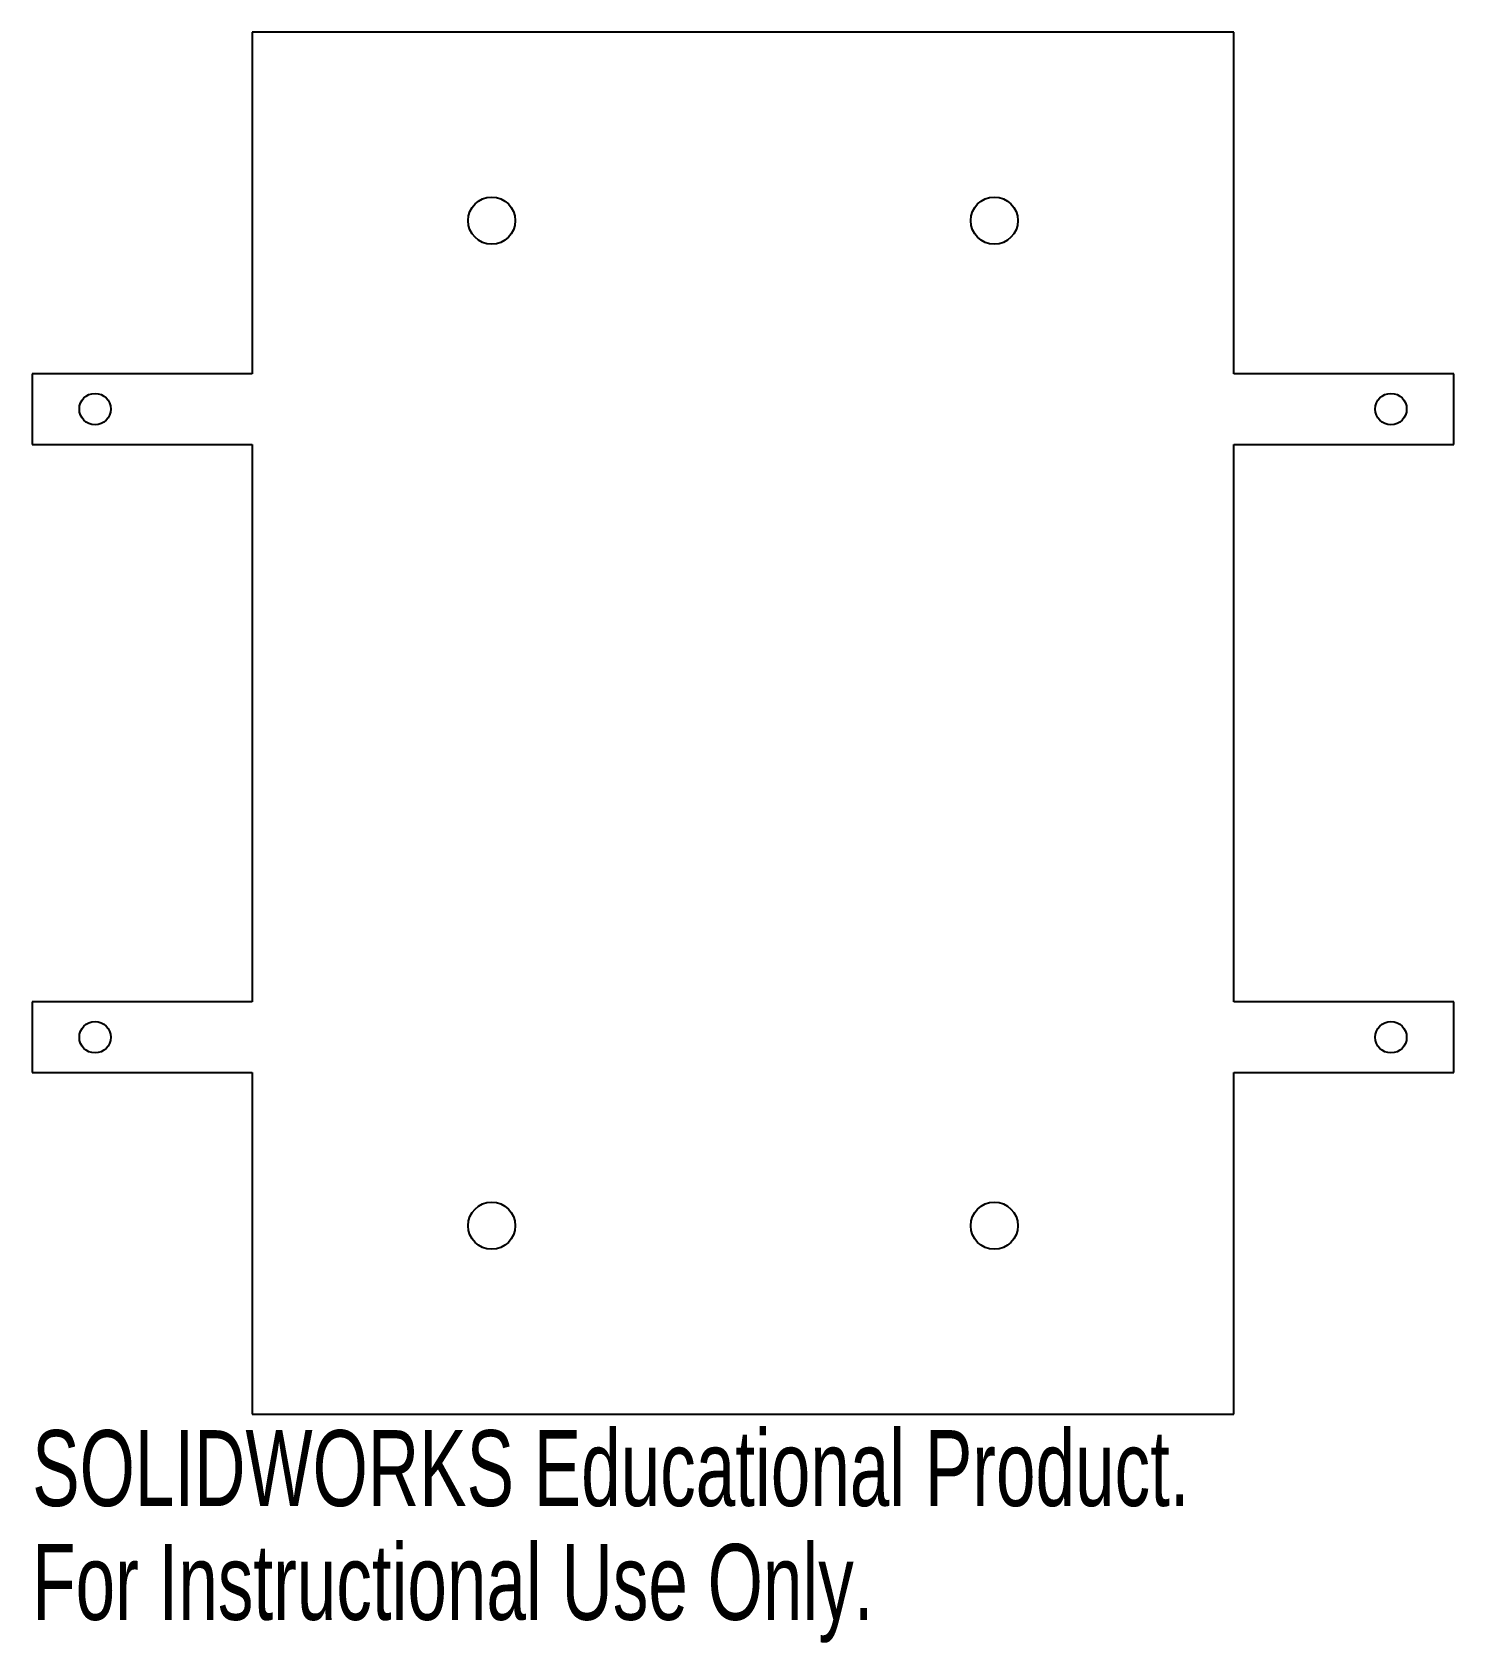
# Model space of a CAD drawing. Header units: millimetres. Extents: x -45 to 45, y -59 to 44.
import ezdxf

# ---------------------------------------------------------------- set-up
doc = ezdxf.new("R2010")
doc.units = ezdxf.units.MM
doc.styles.add('SLDTEXTSTYLE0', font='TXT', dxfattribs={"width": 0.7})

msp = doc.modelspace()

# ---------------------------------------------------------------- linework, layer by layer
at = {"color": 7, "linetype": 'Continuous', "lineweight": 25}
for p, q in [((31.25, 44), (-31.25, 44)), ((-31.25, 44), (-31.25, 22.25)), ((31.25, 22.25), (31.25, 44)), ((-31.25, 22.25), (-45.25, 22.25)), ((-45.25, 22.25), (-45.25, 17.75)), ((45.25, 22.25), (31.25, 22.25)), ((45.25, 17.75), (45.25, 22.25)), ((-45.25, 17.75), (-31.25, 17.75)), ((-31.25, 17.75), (-31.25, -17.75)), ((31.25, -17.75), (31.25, 17.75)), ((31.25, 17.75), (45.25, 17.75)), ((-31.25, -17.75), (-45.25, -17.75)), ((-45.25, -17.75), (-45.25, -22.25)), ((45.25, -17.75), (31.25, -17.75)), ((45.25, -22.25), (45.25, -17.75)), ((-45.25, -22.25), (-31.25, -22.25)), ((-31.25, -22.25), (-31.25, -44)), ((31.25, -44), (31.25, -22.25)), ((31.25, -22.25), (45.25, -22.25)), ((-31.25, -44), (31.25, -44))]:
    msp.add_line(p, q, dxfattribs=at)
for centre, radius in [((-16, 32), 1.5), ((16, 32), 1.5), ((-41.25, 20), 1), ((41.25, 20), 1), ((-41.25, -20), 1), ((41.25, -20), 1), ((-16, -32), 1.5), ((16, -32), 1.5)]:
    msp.add_circle(centre, radius, dxfattribs=at)

# ---------------------------------------------------------------- texts
at = {"color": 7, "linetype": 'Continuous', "char_height": 4.8336, "attachment_point": 1, "style": 'SLDTEXTSTYLE0'}
for s, insert in [('SOLIDWORKS Educational Product.', (-45.25, -45.02)), ('For Instructional Use Only.', (-45.25, -52.27))]:
    msp.add_mtext(s, dxfattribs=dict(at, insert=insert))

doc.saveas('drawing.dxf')
